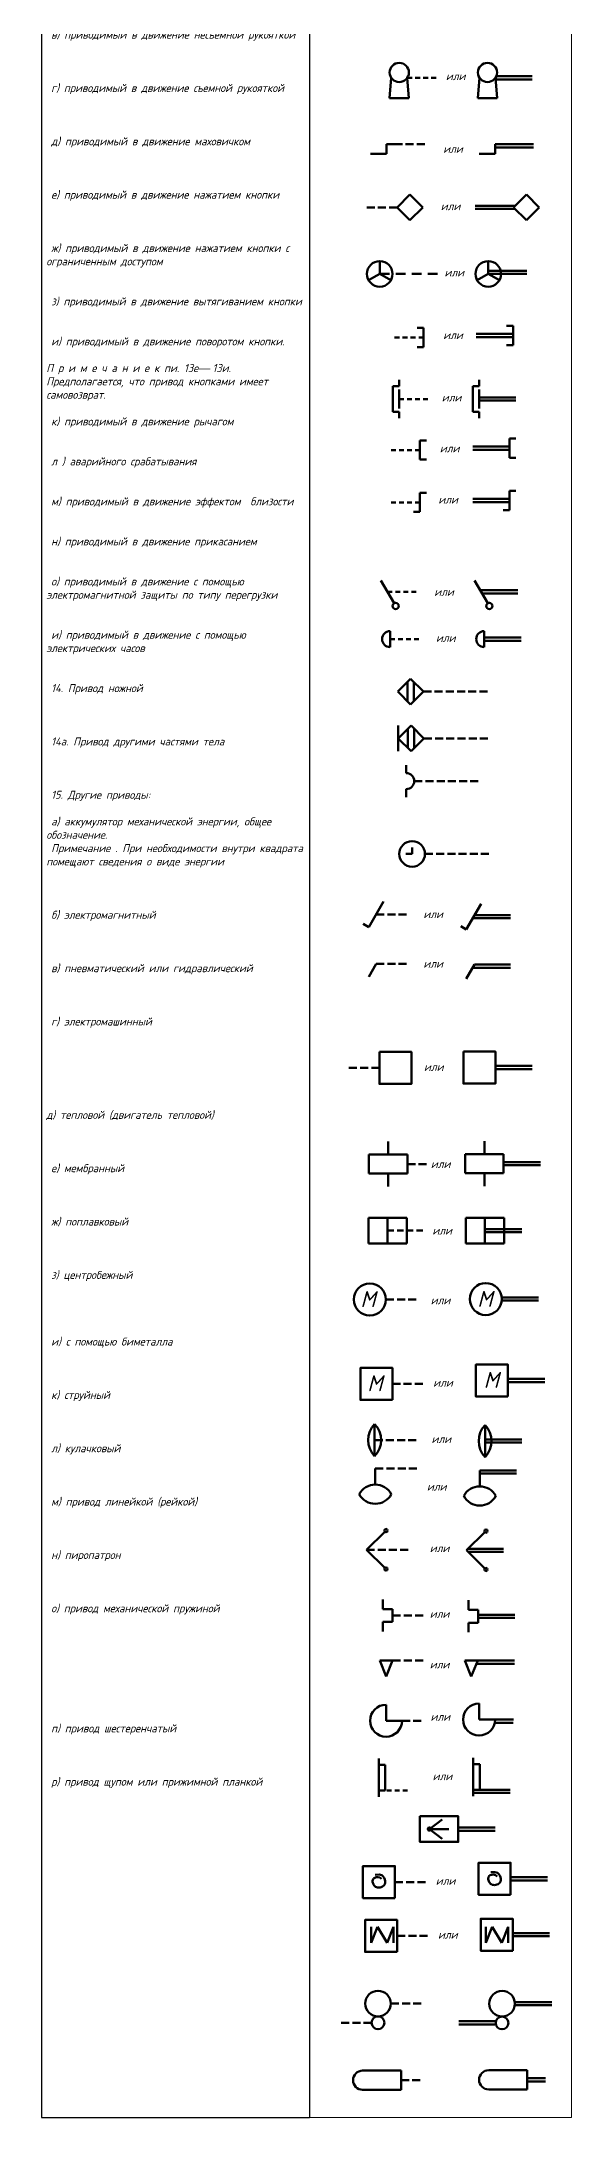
# Model space of a CAD drawing. Header units: millimetres. Extents: x 2782 to 4185, y 194 to 1472.
# Drawn here: x 4020 to 4185, y 194 to 843 of the extents above; entities that cross this region are included whole.
import ezdxf

# ---------------------------------------------------------------- set-up
doc = ezdxf.new("R2010")
doc.units = ezdxf.units.MM
doc.layers.get('0').update_dxf_attribs({"color": 252})
for name, color, linetype, lineweight in [('основные линии', 7, 'Continuous', 50), ('основные линии @ 1', 7, 'Continuous', 50), ('рамка-тонкие линии', 7, 'Continuous', 13)]:
    doc.layers.add(name, color=color, linetype=linetype, lineweight=lineweight)
doc.styles.add('стиль 2.5 ГОСТ', font='GOST_B.TTF', dxfattribs={"oblique": 15, "height": 2.5})
doc.styles.add('стиль 5 ГОСТ', font='', dxfattribs={"oblique": 15, "height": 5})
doc.styles.get('стиль 5 ГОСТ').set_extended_font_data('GOST type B')

# ---------------------------------------------------------------- blocks, each defined once
blk = doc.blocks.new('*T11')
at = {"layer": 'рамка-тонкие линии', "color": 0, "linetype": 'ByBlock', "lineweight": -2, "transparency": 16777216}
for p, q in [((0, 0), (83.638623, 0)), ((0, 0), (0, -1273.087719)), ((83.638623, 0), (83.638623, -1273.087719)), ((0, -11), (83.638623, -11)), ((0, -1273.087719), (83.638623, -1273.087719))]:
    blk.add_line(p, q, dxfattribs=at)
at = {"layer": 'рамка-тонкие линии', "color": 0, "transparency": 16777216, "char_height": 2.5, "width": 80.638623, "style": 'стиль 2.5 ГОСТ'}
for s, insert, attachment_point in [('{\\C256;Наименование}', (41.819311, -5.5), 5), ('{\\C256; 1. Фиксирующий механизм:\\P\\P а) общее обозначение\\P \\P\\P в) в положении фиксации\\P\\P\\P в) приобретающий положение  фиксации после передвижения вправо\\P\\P\\P г) приобретающий положение\\Pфиксации после передвижения влево\\P\\P\\P д) приобретающий положение\\Pфиксации после передвижения\\Pвправо и влево\\P\\P\\fGOST type B|b1|i1|c204|p34; \\P\\P\\P\\P2 \\fGOST type B|b0|i0|c204|p34;Механизм с защелкой:\\P\\P а)общее обозначение \\P \\P\\P\\P\\P\\P б) препятствующий передвижению влево в фиксированном положении \\P\\P в нефиксированном положении\\P\\P\\P\\P в) препятствующий передвижению вправо в фиксированном положении\\P\\P в нефиксированном положении\\P\\P\\P г) препятствующий передвижению\\Pв обе стороны.\\P\\P\\PП р и м е ч а н и е к пп. 1 и 2.\\PПри необходимости следует указывать\\Pспособ возврата механизма в исходное положение, например, электромагнитом\\P\\P\\P3. Механизм свободного расцепления\\P\\P\\P\\P\\P\\P\\P\\P\\P\\H0.66667x; \\H1.49999x;4. Муфта. Общее обозначение:\\P \\P а) выключенная\\P\\P\\P\\P б) включенная\\P\\P\\P\\P 5. Тормоз: \\P\\P а) общее обозначение \\P\\P\\P\\P б) в отпущенном состоянии\\P\\P\\P\\P в) в состоянии торможения.\\P\\P\\P\\P П р и м е ч а н и е к пи. 4 и 5. При необходимости следует указывать способ включения муфты или тормоза, например, электромагнитом\\P\\P\\P\\P\\P\\P 6. Поводок \\P\\P\\P\\P\\P\\P 7. Кулачок\\P\\P\\P\\P\\P\\P\\P 8. Линейка (рейка).\\P П р и м е ч а н и е . При необходимости следует указывать направление движения\\P\\P\\P\\P 9. Пружина\\P\\P\\P\\P\\P 10. Толкатель\\P\\P\\P\\fArial|b0|i0|c0|p34;\\P\\fGOST type B|b0|i0|c204|p34; 11. Ролик\\P\\P\\P\\P 12. Ролик, срабатывающий в одном направлении. \\P П р и м е ч а н и е к пи. 1\\fArial|b0|i0|c0|p34;—\\fGOST type B|b0|i0|c204|p34;12. При необходимости указания конкретных видов элементов привода следует применять обозначения по ГОСТ 2.770\\P\\P\\P\\P 13. Привод ручной:\\P\\P а) общее обозначение\\P\\P\\P\\P б) приводимый в движение ключом\\P\\P\\P\\P в) приводимый в движение несъемной рукояткой\\P\\P\\P\\P г) приводимый в движение съемной рукояткой\\fArial|b0|i0|c204|p34;\\P\\P\\P\\fArial|b0|i0|c0|p34;\\P\\fGOST type B|b0|i0|c204|p34; д) приводимый в движение маховичком\\P\\P\\P \\P е) приводимый в движение нажатием кнопки\\P\\P\\P\\P ж) приводимый в движение нажатием кнопки с ограниченным доступом\\P\\P  \\P з) приводимый в движение вытягиванием кнопки\\P\\P\\P и) приводимый в движение поворотом кнопки.\\P\\PП р и м е ч а н и е к пи. 13е\\fArial|b0|i0|c0|p34;— \\fGOST type B|b0|i0|c204|p34;13и.\\PПредполагается, что привод кнопками имеет самовозврат.\\P\\P к) приводимый в движение рычагом\\P\\P \\P л ) аварийного срабатывания \\P\\P\\P м) приводимый в движение эффектом  близости \\P\\P\\P н) приводимый в движение прикасанием \\P\\P\\P о) приводимый в движение с помощью электромагнитной защиты по типу перегрузки \\P\\P\\P и) приводимый в движение с помощью электрических часов\\P\\P\\P 14. Привод ножной\\P\\P\\P\\P 14а. Привод другими частями тела\\P\\P\\P\\P 15. Другие приводы:\\P\\P а) аккумулятор механической энергии, общее обозначение.\\P Примечание . При необходимости внутри квадрата помещают сведения о виде энергии\\P\\P\\P\\P б) электромагнитный\\P\\P\\P\\P в) пневматический или гидравлический\\P\\P\\P\\P г) электромашинный\\P\\P\\P\\P \\P\\P\\Pд) тепловой (двигатель тепловой)\\P\\P\\P\\P е) мембранный\\P\\P\\P\\P ж) поплавковый\\P\\P\\P\\P з) центробежный\\P\\P\\P\\P\\P и) с помощью биметалла\\P\\P\\P\\P к) струйный \\P\\P\\P\\P л) кулачковый\\P\\P\\P\\P м) привод линейкой (рейкой) \\P\\P\\P\\P н) пиропатрон\\P\\P\\P\\P о) привод механической пружиной\\P\\P\\P\\P\\P\\P\\P\\P\\P п) привод шестеренчатый \\P\\P\\P\\P р) привод щупом или прижимной планкой}', (1.5, -12.5), 1)]:
    blk.add_mtext(s, dxfattribs=dict(at, insert=insert, attachment_point=attachment_point))

msp = doc.modelspace()

# ---------------------------------------------------------------- hatches: boundary and pattern name
at = {"layer": 'основные линии'}
h = msp.add_hatch(color=256, dxfattribs=at)
h.set_gradient(color1=(255, 255, 255))
h.paths.add_polyline_path([(4141.56, 284.67, 0.720759), (4140.66, 284.37, 0.720759), (4141.56, 284.07), (4141.16, 284.37)])
h.paths.add_polyline_path([(4141.56, 284.67), (4141.16, 284.37), (4141.66, 284.37, 0.162278)])
h.paths.add_polyline_path([(4141.66, 284.37), (4141.16, 284.37), (4141.56, 284.07, 0.162278)])

# ---------------------------------------------------------------- linework, layer by layer
for p, q in [((4128.73, 825.3), (4129.23, 831.64)), ((4134.73, 825.3), (4134.23, 831.64)), ((4135.73, 831.64), (4134.23, 831.64)), ((4138.23, 831.64), (4136.73, 831.64)), ((4140.73, 831.64), (4139.23, 831.64)), ((4143.23, 831.64), (4141.73, 831.64)), ((4156.28, 825.3), (4156.78, 831.64)), ((4162.28, 825.3), (4161.78, 831.64)), ((4161.82, 831.14), (4173.28, 831.14)), ((4162.05, 832.14), (4173.28, 832.14)), ((4131.73, 825.3), (4128.73, 825.3)), ((4131.73, 825.3), (4134.73, 825.3)), ((4159.28, 825.3), (4156.28, 825.3)), ((4159.28, 825.3), (4162.28, 825.3)), ((4122.71, 807.88), (4127.71, 807.88)), ((4127.71, 807.88), (4127.71, 810.88)), ((4127.71, 810.88), (4132.71, 810.88)), ((4133.71, 810.88), (4136.21, 810.88)), ((4137.21, 810.88), (4139.71, 810.88)), ((4156.69, 807.88), (4161.69, 807.88)), ((4161.69, 807.88), (4161.69, 810.88)), ((4161.69, 810.88), (4173.69, 810.88)), ((4161.69, 809.88), (4173.69, 809.88)), ((4131.06, 791.15), (4135.06, 795.15)), ((4135.06, 795.15), (4139.06, 791.15)), ((4155.44, 791.65), (4167.94, 791.65)), ((4167.44, 791.15), (4171.44, 795.15)), ((4171.44, 795.15), (4175.44, 791.15)), ((4121.56, 791.15), (4124.06, 791.15)), ((4125.06, 791.15), (4127.56, 791.15)), ((4128.56, 791.15), (4131.06, 791.15)), ((4135.06, 787.15), (4131.06, 791.15)), ((4139.06, 791.15), (4135.06, 787.15)), ((4155.44, 790.65), (4167.94, 790.65)), ((4171.44, 787.15), (4167.44, 791.15)), ((4175.44, 791.15), (4171.44, 787.15)), ((4125.64, 770.35), (4125.64, 774.35)), ((4159.52, 770.35), (4159.52, 774.35)), ((4125.64, 770.35), (4122.17, 768.35)), ((4125.64, 770.35), (4129.1, 768.35)), ((4125.64, 770.35), (4128.64, 770.35)), ((4130.64, 770.35), (4133.64, 770.35)), ((4135.64, 770.35), (4138.64, 770.35)), ((4140.64, 770.35), (4143.64, 770.35)), ((4159.52, 770.35), (4156.06, 768.35)), ((4159.52, 771.35), (4171.52, 771.35)), ((4159.52, 770.35), (4162.99, 768.35)), ((4159.52, 770.35), (4171.52, 770.35)), ((4137.29, 753.51), (4139.29, 753.51)), ((4139.29, 747.51), (4139.29, 753.51)), ((4165.25, 754.1), (4167.25, 754.1)), ((4167.25, 748.1), (4167.25, 754.1)), ((4131.79, 750.51), (4130.29, 750.51)), ((4134.29, 750.51), (4132.79, 750.51)), ((4136.79, 750.51), (4135.29, 750.51)), ((4137.29, 747.51), (4139.29, 747.51)), ((4139.29, 750.51), (4137.79, 750.51)), ((4155.75, 751.6), (4167.25, 751.6)), ((4155.75, 750.6), (4167.25, 750.6)), ((4165.25, 748.1), (4167.25, 748.1)), ((4129.69, 727.25), (4129.69, 735.25)), ((4129.69, 735.25), (4131.69, 735.25)), ((4131.69, 735.25), (4131.69, 737.25)), ((4131.69, 728.25), (4131.69, 734.25)), ((4154.68, 727.25), (4154.68, 735.25)), ((4154.68, 735.25), (4156.68, 735.25)), ((4156.68, 735.25), (4156.68, 737.25)), ((4156.68, 728.25), (4156.68, 734.25)), ((4129.69, 727.25), (4131.69, 727.25)), ((4133.19, 731.25), (4131.69, 731.25)), ((4131.69, 727.25), (4131.69, 725.25)), ((4135.69, 731.25), (4134.19, 731.25)), ((4138.19, 731.25), (4136.69, 731.25)), ((4140.69, 731.25), (4139.19, 731.25)), ((4154.68, 727.25), (4156.68, 727.25)), ((4168.18, 731.75), (4156.68, 731.75)), ((4168.18, 730.75), (4156.68, 730.75)), ((4156.68, 727.25), (4156.68, 725.25)), ((4130.69, 715.32), (4129.19, 715.32)), ((4133.19, 715.32), (4131.69, 715.32)), ((4135.69, 715.32), (4134.19, 715.32)), ((4138.19, 715.32), (4136.69, 715.32)), ((4138.19, 712.32), (4138.19, 718.32)), ((4138.19, 718.32), (4140.19, 718.32)), ((4154.66, 716.4), (4166.16, 716.4)), ((4154.66, 715.4), (4166.16, 715.4)), ((4166.16, 712.9), (4166.16, 718.9)), ((4166.16, 718.9), (4168.16, 718.9)), ((4138.19, 712.32), (4140.19, 712.32)), ((4166.16, 712.9), (4168.16, 712.9)), ((4138.19, 695.97), (4138.19, 701.97)), ((4138.19, 701.97), (4140.19, 701.97)), ((4166.16, 696.56), (4166.16, 702.56)), ((4166.16, 702.56), (4168.16, 702.56)), ((4130.69, 698.97), (4129.19, 698.97)), ((4133.19, 698.97), (4131.69, 698.97)), ((4135.69, 698.97), (4134.19, 698.97)), ((4136.19, 695.97), (4138.19, 695.97)), ((4138.19, 698.97), (4136.69, 698.97)), ((4154.66, 700.06), (4166.16, 700.06)), ((4154.66, 699.06), (4166.16, 699.06)), ((4164.16, 696.56), (4166.16, 696.56)), ((4130.1, 667.46), (4125.98, 674.59)), ((4129.54, 671.02), (4128.04, 671.02)), ((4132.04, 671.02), (4130.54, 671.02)), ((4134.54, 671.02), (4133.04, 671.02)), ((4137.04, 671.02), (4135.54, 671.02)), ((4159.36, 667.46), (4155.24, 674.59)), ((4157.01, 671.52), (4168.8, 671.52)), ((4157.58, 670.52), (4168.8, 670.52)), ((4128.87, 658.73), (4128.87, 653.73)), ((4130.37, 656.23), (4128.87, 656.23)), ((4132.87, 656.23), (4131.37, 656.23)), ((4135.37, 656.23), (4133.87, 656.23)), ((4137.87, 656.23), (4136.37, 656.23)), ((4158.25, 658.73), (4158.25, 653.73)), ((4158.25, 656.73), (4169.75, 656.73)), ((4158.25, 655.73), (4169.75, 655.73)), ((4131.27, 639.81), (4135.27, 643.81)), ((4134.27, 642.81), (4134.27, 636.81)), ((4135.27, 643.81), (4139.27, 639.81)), ((4136.27, 642.81), (4136.27, 636.81)), ((4135.27, 635.81), (4131.27, 639.81)), ((4139.27, 639.81), (4135.27, 635.81)), ((4141.77, 639.81), (4139.27, 639.81)), ((4145.27, 639.81), (4142.77, 639.81)), ((4148.77, 639.81), (4146.27, 639.81)), ((4152.27, 639.81), (4149.77, 639.81)), ((4155.77, 639.81), (4153.27, 639.81)), ((4159.27, 639.81), (4156.77, 639.81)), ((4131.41, 625.2), (4135.41, 629.2)), ((4131.41, 621.2), (4131.41, 629.2)), ((4135.41, 621.2), (4131.41, 625.2)), ((4134.41, 628.2), (4134.41, 622.2)), ((4135.41, 629.2), (4139.41, 625.2)), ((4139.41, 625.2), (4135.41, 621.2)), ((4136.41, 628.2), (4136.41, 622.2)), ((4141.91, 625.2), (4139.41, 625.2)), ((4145.41, 625.2), (4142.91, 625.2)), ((4148.91, 625.2), (4146.41, 625.2)), ((4152.41, 625.2), (4149.91, 625.2)), ((4155.91, 625.2), (4153.41, 625.2)), ((4159.41, 625.2), (4156.91, 625.2)), ((4133.92, 616.86), (4133.92, 614.36)), ((4138.92, 611.86), (4136.42, 611.86)), ((4142.42, 611.86), (4139.92, 611.86)), ((4145.92, 611.86), (4143.42, 611.86)), ((4149.42, 611.86), (4146.92, 611.86)), ((4152.92, 611.86), (4150.42, 611.86)), ((4156.42, 611.86), (4153.92, 611.86)), ((4133.92, 609.36), (4133.92, 606.86)), ((4135.75, 589.1), (4135.75, 591.1)), ((4135.75, 589.1), (4133.75, 589.1)), ((4142.25, 589.1), (4139.75, 589.1)), ((4145.75, 589.1), (4143.25, 589.1)), ((4149.25, 589.1), (4146.75, 589.1)), ((4152.75, 589.1), (4150.25, 589.1)), ((4156.25, 589.1), (4153.75, 589.1)), ((4159.75, 589.1), (4157.25, 589.1)), ((4122.21, 566.21), (4126.84, 574.21)), ((4152.67, 565.51), (4157.29, 573.51)), ((4120.48, 567.21), (4122.21, 566.21)), ((4127.02, 570.21), (4124.52, 570.21)), ((4130.52, 570.21), (4128.02, 570.21)), ((4134.02, 570.21), (4131.52, 570.21)), ((4150.93, 566.51), (4152.67, 565.51)), ((4154.69, 569.01), (4166.48, 569.01)), ((4155.27, 570.01), (4166.48, 570.01)), ((4122.21, 550.73), (4124.52, 554.73)), ((4127.02, 554.73), (4124.52, 554.73)), ((4130.52, 554.73), (4128.02, 554.73)), ((4134.02, 554.73), (4131.52, 554.73)), ((4152.67, 550.03), (4155.27, 554.53)), ((4154.69, 553.53), (4166.48, 553.53)), ((4155.27, 554.53), (4166.48, 554.53)), ((4118.53, 522.23), (4116.03, 522.23)), ((4122.03, 522.23), (4119.53, 522.23)), ((4125.53, 522.23), (4123.03, 522.23)), ((4161.74, 522.83), (4173.24, 522.83)), ((4161.74, 521.83), (4173.24, 521.83)), ((4122.27, 489.2), (4122.27, 495.2)), ((4134.27, 495.2), (4122.27, 495.2)), ((4128.27, 495.2), (4128.27, 499.2)), ((4134.27, 489.2), (4134.27, 495.2)), ((4152.33, 489.3), (4152.33, 495.3)), ((4164.33, 495.3), (4152.33, 495.3)), ((4158.33, 495.3), (4158.33, 499.3)), ((4164.33, 489.3), (4164.33, 495.3)), ((4134.27, 489.2), (4122.27, 489.2)), ((4128.27, 489.2), (4128.27, 485.2)), ((4136.77, 492.2), (4134.27, 492.2)), ((4140.27, 492.2), (4137.77, 492.2)), ((4164.33, 489.3), (4152.33, 489.3)), ((4158.33, 489.3), (4158.33, 485.3)), ((4164.33, 492.8), (4175.83, 492.8)), ((4164.33, 491.8), (4175.83, 491.8)), ((4128.08, 475.39), (4122.08, 475.39)), ((4122.08, 475.39), (4122.08, 467.39)), ((4128.08, 467.39), (4128.08, 475.39)), ((4128.08, 475.39), (4134.08, 475.39)), ((4134.08, 475.39), (4134.08, 467.39)), ((4158.47, 475.39), (4152.47, 475.39)), ((4152.47, 475.39), (4152.47, 467.39)), ((4158.47, 467.39), (4158.47, 475.39)), ((4158.47, 475.39), (4164.47, 475.39)), ((4164.47, 475.39), (4164.47, 467.39)), ((4122.08, 467.39), (4128.08, 467.39)), ((4130.08, 471.39), (4128.08, 471.39)), ((4134.08, 467.39), (4128.08, 467.39)), ((4133.08, 471.39), (4131.08, 471.39)), ((4136.08, 471.39), (4134.08, 471.39)), ((4139.08, 471.39), (4137.08, 471.39)), ((4152.47, 467.39), (4158.47, 467.39)), ((4158.47, 471.89), (4169.97, 471.89)), ((4158.47, 470.89), (4169.97, 470.89)), ((4164.47, 467.39), (4158.47, 467.39)), ((4130.03, 449.85), (4127.53, 449.85)), ((4133.53, 449.85), (4131.03, 449.85)), ((4137.03, 449.85), (4134.53, 449.85)), ((4163.72, 450.51), (4175.22, 450.51)), ((4163.72, 449.51), (4175.22, 449.51)), ((4129.58, 423.5), (4132.08, 423.5)), ((4133.08, 423.5), (4135.58, 423.5)), ((4136.58, 423.5), (4139.08, 423.5)), ((4165.68, 425.02), (4177.18, 425.02)), ((4165.68, 424.02), (4177.18, 424.02)), ((4124.05, 410.94), (4124.05, 400.94)), ((4158.54, 410.64), (4158.54, 400.64)), ((4124.05, 405.94), (4126.55, 405.94)), ((4127.55, 405.94), (4130.05, 405.94)), ((4131.05, 405.94), (4133.55, 405.94)), ((4134.55, 405.94), (4137.05, 405.94)), ((4158.54, 406.14), (4170.04, 406.14)), ((4158.54, 405.14), (4170.04, 405.14)), ((4124.25, 392.02), (4124.25, 397.02)), ((4124.25, 397.02), (4126.75, 397.02)), ((4127.75, 397.02), (4130.25, 397.02)), ((4131.25, 397.02), (4133.75, 397.02)), ((4134.75, 397.02), (4137.25, 397.02)), ((4156.85, 391.46), (4156.85, 396.46)), ((4156.85, 396.46), (4168.35, 396.46)), ((4156.85, 395.46), (4168.35, 395.46)), ((4121.51, 371.65), (4127.21, 377.3)), ((4152.75, 371.48), (4158.46, 377.13)), ((4121.51, 371.65), (4127.21, 366)), ((4121.51, 371.65), (4124.01, 371.65)), ((4125.01, 371.65), (4127.51, 371.65)), ((4128.51, 371.65), (4131.01, 371.65)), ((4132.01, 371.65), (4134.51, 371.65)), ((4152.75, 371.48), (4158.46, 365.83)), ((4153.26, 371.98), (4164.25, 371.98)), ((4153.26, 370.98), (4164.25, 370.98)), ((4126.65, 356.11), (4126.65, 353.11)), ((4126.65, 353.11), (4129.65, 353.11)), ((4129.65, 353.11), (4129.65, 349.11)), ((4129.65, 351.11), (4132.15, 351.11)), ((4133.15, 351.11), (4135.65, 351.11)), ((4136.65, 351.11), (4139.15, 351.11)), ((4153.33, 355.86), (4153.33, 352.86)), ((4153.33, 352.86), (4156.33, 352.86)), ((4156.33, 352.86), (4156.33, 348.86)), ((4156.33, 351.36), (4167.83, 351.36)), ((4156.33, 350.36), (4167.83, 350.36)), ((4129.65, 349.11), (4126.65, 349.11)), ((4126.65, 349.11), (4126.65, 346.11)), ((4156.33, 348.86), (4153.33, 348.86)), ((4153.33, 348.86), (4153.33, 345.86)), ((4125.66, 337.03), (4129.66, 337.03)), ((4127.66, 332.03), (4125.66, 337.03)), ((4129.66, 337.03), (4127.66, 332.03)), ((4129.66, 337.03), (4132.16, 337.03)), ((4133.16, 337.03), (4135.66, 337.03)), ((4136.66, 337.03), (4139.16, 337.03)), ((4152.23, 337.02), (4156.23, 337.02)), ((4154.23, 332.02), (4152.23, 337.02)), ((4156.23, 337.02), (4154.23, 332.02)), ((4155.83, 336.02), (4167.73, 336.02)), ((4156.23, 337.02), (4167.73, 337.02)), ((4127.6, 318.24), (4127.6, 323.24)), ((4127.6, 323.24), (4127.6, 318.24)), ((4127.6, 318.24), (4132.6, 318.24)), ((4132.6, 318.24), (4135.1, 318.24)), ((4136.1, 318.24), (4138.6, 318.24)), ((4156.65, 318.59), (4156.65, 323.59)), ((4156.65, 323.59), (4156.65, 318.59)), ((4156.65, 318.59), (4161.65, 318.59)), ((4161.65, 318.59), (4167.4, 318.59)), ((4161.54, 317.59), (4167.34, 317.59)), ((4125.35, 304.4), (4125.35, 306.4)), ((4154.84, 304.65), (4154.84, 306.65)), ((4127.35, 304.4), (4125.35, 304.4)), ((4125.35, 304.4), (4125.35, 296.4)), ((4127.35, 304.4), (4127.35, 296.4)), ((4156.84, 304.65), (4154.84, 304.65)), ((4154.84, 304.65), (4154.84, 296.65)), ((4156.84, 304.65), (4156.84, 296.65)), ((4127.35, 296.4), (4125.35, 296.4)), ((4125.35, 296.4), (4125.35, 294.4)), ((4126.85, 296.4), (4125.35, 296.4)), ((4129.35, 296.4), (4127.85, 296.4)), ((4131.85, 296.4), (4130.35, 296.4)), ((4134.35, 296.4), (4132.85, 296.4)), ((4166.34, 296.65), (4154.84, 296.65)), ((4156.84, 296.65), (4154.84, 296.65)), ((4154.84, 296.65), (4154.84, 294.65)), ((4166.34, 295.65), (4154.84, 295.65)), ((4141.16, 284.37), (4145.16, 287.37)), ((4141.16, 284.37), (4147.16, 284.37)), ((4141.16, 284.37), (4145.16, 281.37)), ((4161.66, 284.87), (4150.16, 284.87)), ((4161.66, 283.87), (4150.16, 283.87)), ((4130.38, 267.82), (4132.88, 267.82)), ((4133.88, 267.82), (4136.38, 267.82)), ((4137.38, 267.82), (4139.88, 267.82)), ((4166.49, 269.34), (4177.99, 269.34)), ((4166.49, 268.34), (4177.99, 268.34)), ((4122.92, 253.82), (4122.92, 248.82)), ((4122.92, 248.82), (4124.92, 253.82)), ((4124.92, 253.82), (4127.92, 248.82)), ((4127.92, 248.82), (4129.92, 253.82)), ((4129.92, 253.82), (4129.92, 248.82)), ((4158.72, 253.82), (4158.72, 248.82)), ((4158.72, 248.82), (4160.72, 253.82)), ((4160.72, 253.82), (4163.72, 248.82)), ((4163.72, 248.82), (4165.72, 253.82)), ((4165.72, 253.82), (4165.72, 248.82)), ((4131.07, 251), (4133.57, 251)), ((4134.57, 251), (4137.07, 251)), ((4138.07, 251), (4140.57, 251)), ((4167.18, 251.87), (4178.68, 251.87)), ((4167.18, 250.87), (4178.68, 250.87)), ((4129.09, 229.84), (4131.59, 229.84)), ((4132.59, 229.84), (4135.09, 229.84)), ((4136.09, 229.84), (4138.59, 229.84)), ((4167.81, 230.3), (4179.34, 230.3)), ((4167.81, 229.3), (4179.34, 229.3)), ((4113.59, 223.84), (4116.09, 223.84)), ((4117.09, 223.84), (4119.59, 223.84)), ((4120.59, 223.84), (4123.09, 223.84)), ((4150.34, 224.3), (4161.9, 224.3)), ((4150.34, 223.3), (4161.9, 223.3)), ((4132.3, 208.89), (4120.3, 208.89)), ((4132.3, 202.89), (4132.3, 208.89)), ((4171.66, 209.01), (4159.66, 209.01)), ((4171.66, 203.01), (4171.66, 209.01)), ((4132.3, 202.89), (4120.3, 202.89)), ((4132.3, 205.89), (4134.8, 205.89)), ((4135.8, 205.89), (4138.3, 205.89)), ((4171.66, 203.01), (4159.66, 203.01)), ((4171.66, 206.51), (4177.43, 206.51)), ((4171.66, 205.51), (4177.43, 205.51))]:
    msp.add_line(p, q, dxfattribs=at)
for points in [[(4125.53, 527.23), (4135.53, 527.23), (4135.53, 517.23), (4125.53, 517.23)], [(4151.74, 527.33), (4161.74, 527.33), (4161.74, 517.33), (4151.74, 517.33)], [(4129.58, 418.5), (4119.58, 418.5), (4119.58, 428.5), (4129.58, 428.5)], [(4165.68, 419.52), (4155.68, 419.52), (4155.68, 429.52), (4165.68, 429.52)], [(4138.16, 288.37), (4150.16, 288.37), (4150.16, 280.37), (4138.16, 280.37)], [(4130.38, 262.82), (4120.38, 262.82), (4120.38, 272.82), (4130.38, 272.82)], [(4166.49, 263.84), (4156.49, 263.84), (4156.49, 273.84), (4166.49, 273.84)], [(4131.07, 246), (4121.07, 246), (4121.07, 256), (4131.07, 256)], [(4167.18, 246.37), (4157.18, 246.37), (4157.18, 256.37), (4167.18, 256.37)]]:
    msp.add_lwpolyline(points, close=True, dxfattribs=at)
for centre, radius in [((4131.73, 833.3), 3), ((4159.28, 833.3), 3), ((4125.64, 770.35), 4), ((4159.52, 770.35), 4), ((4130.6, 666.59), 1), ((4159.86, 666.59), 1), ((4135.75, 589.1), 4), ((4122.53, 449.85), 5), ((4158.74, 450.01), 5), ((4127.57, 377.65), 0.5), ((4158.81, 377.48), 0.5), ((4127.57, 365.65), 0.5), ((4158.81, 365.48), 0.5), ((4141.16, 284.37), 0.5), ((4125.09, 229.84), 4), ((4163.84, 229.8), 4), ((4125.09, 223.84), 2), ((4163.84, 223.8), 2)]:
    msp.add_circle(centre, radius, dxfattribs=at)
for centre, radius, start, end in [((4128.87, 656.23), 2.5, 90, 270), ((4158.25, 656.23), 2.5, 90, 270), ((4133.92, 611.86), 2.5, 270, 90), ((4129.3, 405.94), 7.25, 136.39718, 223.60282), ((4118.8, 405.94), 7.25, 316.39718, 43.60282), ((4163.79, 405.64), 7.25, 136.39718, 223.60282), ((4153.29, 405.64), 7.25, 316.39718, 43.60282), ((4124.25, 386.35), 5.67, 28.07249, 151.92751), ((4156.85, 385.8), 5.67, 28.07249, 151.92751), ((4124.25, 391.68), 5.67, 208.07249, 331.92751), ((4156.85, 391.13), 5.67, 208.07249, 331.92751), ((4127.6, 318.24), 5, 90, 0), ((4156.65, 318.59), 5, 90, 0), ((4120.3, 205.89), 3, 90, 270), ((4159.66, 206.01), 3, 90, 270)]:
    msp.add_arc(centre, radius, start, end, dxfattribs=at)
for points in [[(4126.2, 268.78), (4125.52, 269.63), (4123.64, 269.23), (4123.3, 268.25), (4123.59, 266.98), (4124.51, 266.06), (4126.18, 266.12), (4127.41, 266.99), (4127.31, 269.14), (4126.19, 270.37), (4124.17, 270.1)], [(4162.31, 269.54), (4161.63, 270.4), (4159.75, 270), (4159.41, 269.01), (4159.7, 267.74), (4160.62, 266.82), (4162.29, 266.88), (4163.52, 267.75), (4163.42, 269.9), (4162.3, 271.13), (4160.29, 270.86)]]:
    msp.add_open_spline(points, degree=3, dxfattribs=at)
at = {"layer": 'рамка-тонкие линии'}
for p in [(4185.5, 1467.33), (4103.67, 194.25)]:
    msp.add_line(p, (4185.5, 194.25), dxfattribs=at)

# ---------------------------------------------------------------- block references
msp.add_blockref('*T11', (4020.03, 1467.33))

# ---------------------------------------------------------------- texts
at = {"layer": 'основные линии @ 1', "attachment_point": 1, "style": 'стиль 5 ГОСТ'}
for s, width, heights, insert, char_height in [('или', 8.4031, [3.43], (4146.28, 833.39), 2.5), ('или', 8.4031, [3.43], (4145.45, 810.68), 2.5), ('или', 8.4031, [3.43], (4144.68, 792.76), 2.5), ('или', 8.4031, [3.43], (4145.85, 772.04), 2.5), ('или', 8.4031, [3.43], (4145.46, 752.48), 2.5), ('или', 8.4031, [3.43], (4145, 732.98), 2.5), ('или', 8.4031, [3.43], (4144.4, 717.08), 2.5), ('или', 8.4031, [3.43], (4143.93, 701.08), 2.5), ('или', 8.4031, [3.43], (4142.65, 672.24), 2.5), ('или', 8.4031, [3.43], (4143.19, 657.85), 2.5), ('или', 8.4031, [3.43], (4139.26, 571.53), 2.5), ('или', 8.4031, [3.43], (4139.26, 556.05), 2.5), ('или', 8.4031, [3.43], (4139.44, 523.78), 2.5), ('или', 8.4031, [3.43], (4141.6, 493.46), 2.5), ('или', 8.4031, [3.43], (4142.07, 472.65), 2.5), ('М', 9.662, [0], (4119.6, 452.49), 5), ('или', 8.4031, [3.43], (4141.55, 450.86), 2.5), ('М', 9.662, [0], (4156.09, 452.55), 5), ('М', 9.662, [0], (4121.74, 426.19), 5), ('или', 8.4031, [3.43], (4142.33, 425.13), 2.5), ('М', 9.662, [0], (4158.08, 427.23), 5), ('или', 8.4031, [3.43], (4141.81, 407.52), 2.5), ('или', 8.4031, [3.43], (4140.37, 392.64), 2.5), ('или', 8.4031, [3.43], (4141.26, 373.41), 2.5), ('или', 8.4031, [3.43], (4141.26, 352.89), 2.5), ('или', 8.4031, [3.43], (4141.26, 337.06), 2.5), ('или', 8.4031, [3.43], (4141.5, 320.74), 2.5), ('или', 8.4031, [3.43], (4142.15, 302.14), 2.5), ('или', 8.4031, [3.43], (4143.14, 269.45), 2.5), ('или', 8.4031, [3.43], (4143.83, 252.63), 2.5)]:
    msp.add_mtext_dynamic_manual_height_columns(s, width=width, gutter_width=25, heights=heights, dxfattribs=dict(at, insert=insert, char_height=char_height))

doc.saveas('drawing.dxf')
